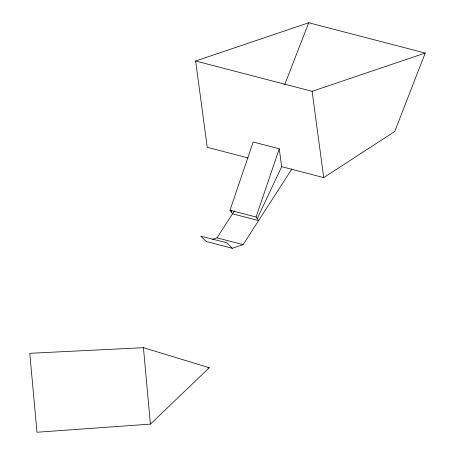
<?xml version="1.0" encoding="UTF-8"?>
<svg xmlns="http://www.w3.org/2000/svg" width="455" height="455" viewBox="0 0 455 455"><rect width="100%" height="100%" fill="white"/><g stroke="black" fill="none" stroke-linecap="round" stroke-linejoin="round"><path stroke-width="0.68" d="M229.985 210.244L256.074 217.029L258.599 220.601L232.511 213.81L229.985 210.244L253.162 142.011L279.251 148.802L281.656 166.667L257.217 218.645M256.074 217.029L279.251 148.802M284.671 84.704L308.74 22.75L425.22 53.053L394.752 131.484L323.727 177.615L281.656 166.667M231.123 211.854L231.726 210.568M212.559 239.341L217.018 237.834L234.422 210.847M232.283 248.288L226.596 242.703L200.746 236.151L206.189 241.497L232.283 248.288L243.112 244.625L291.871 168.993M150.406 424.117L209.294 367.725L143.439 347.694L29.78 353.302L36.974 432.25L150.406 424.117L143.439 347.694M248.077 157.93L207.247 147.312L195.633 61.015L308.74 22.75M195.633 61.015L312.113 91.319L425.22 53.053M207.878 367.828L209.294 367.725M217.018 237.834L243.112 244.625M312.113 91.319L323.727 177.615"/></g></svg>
